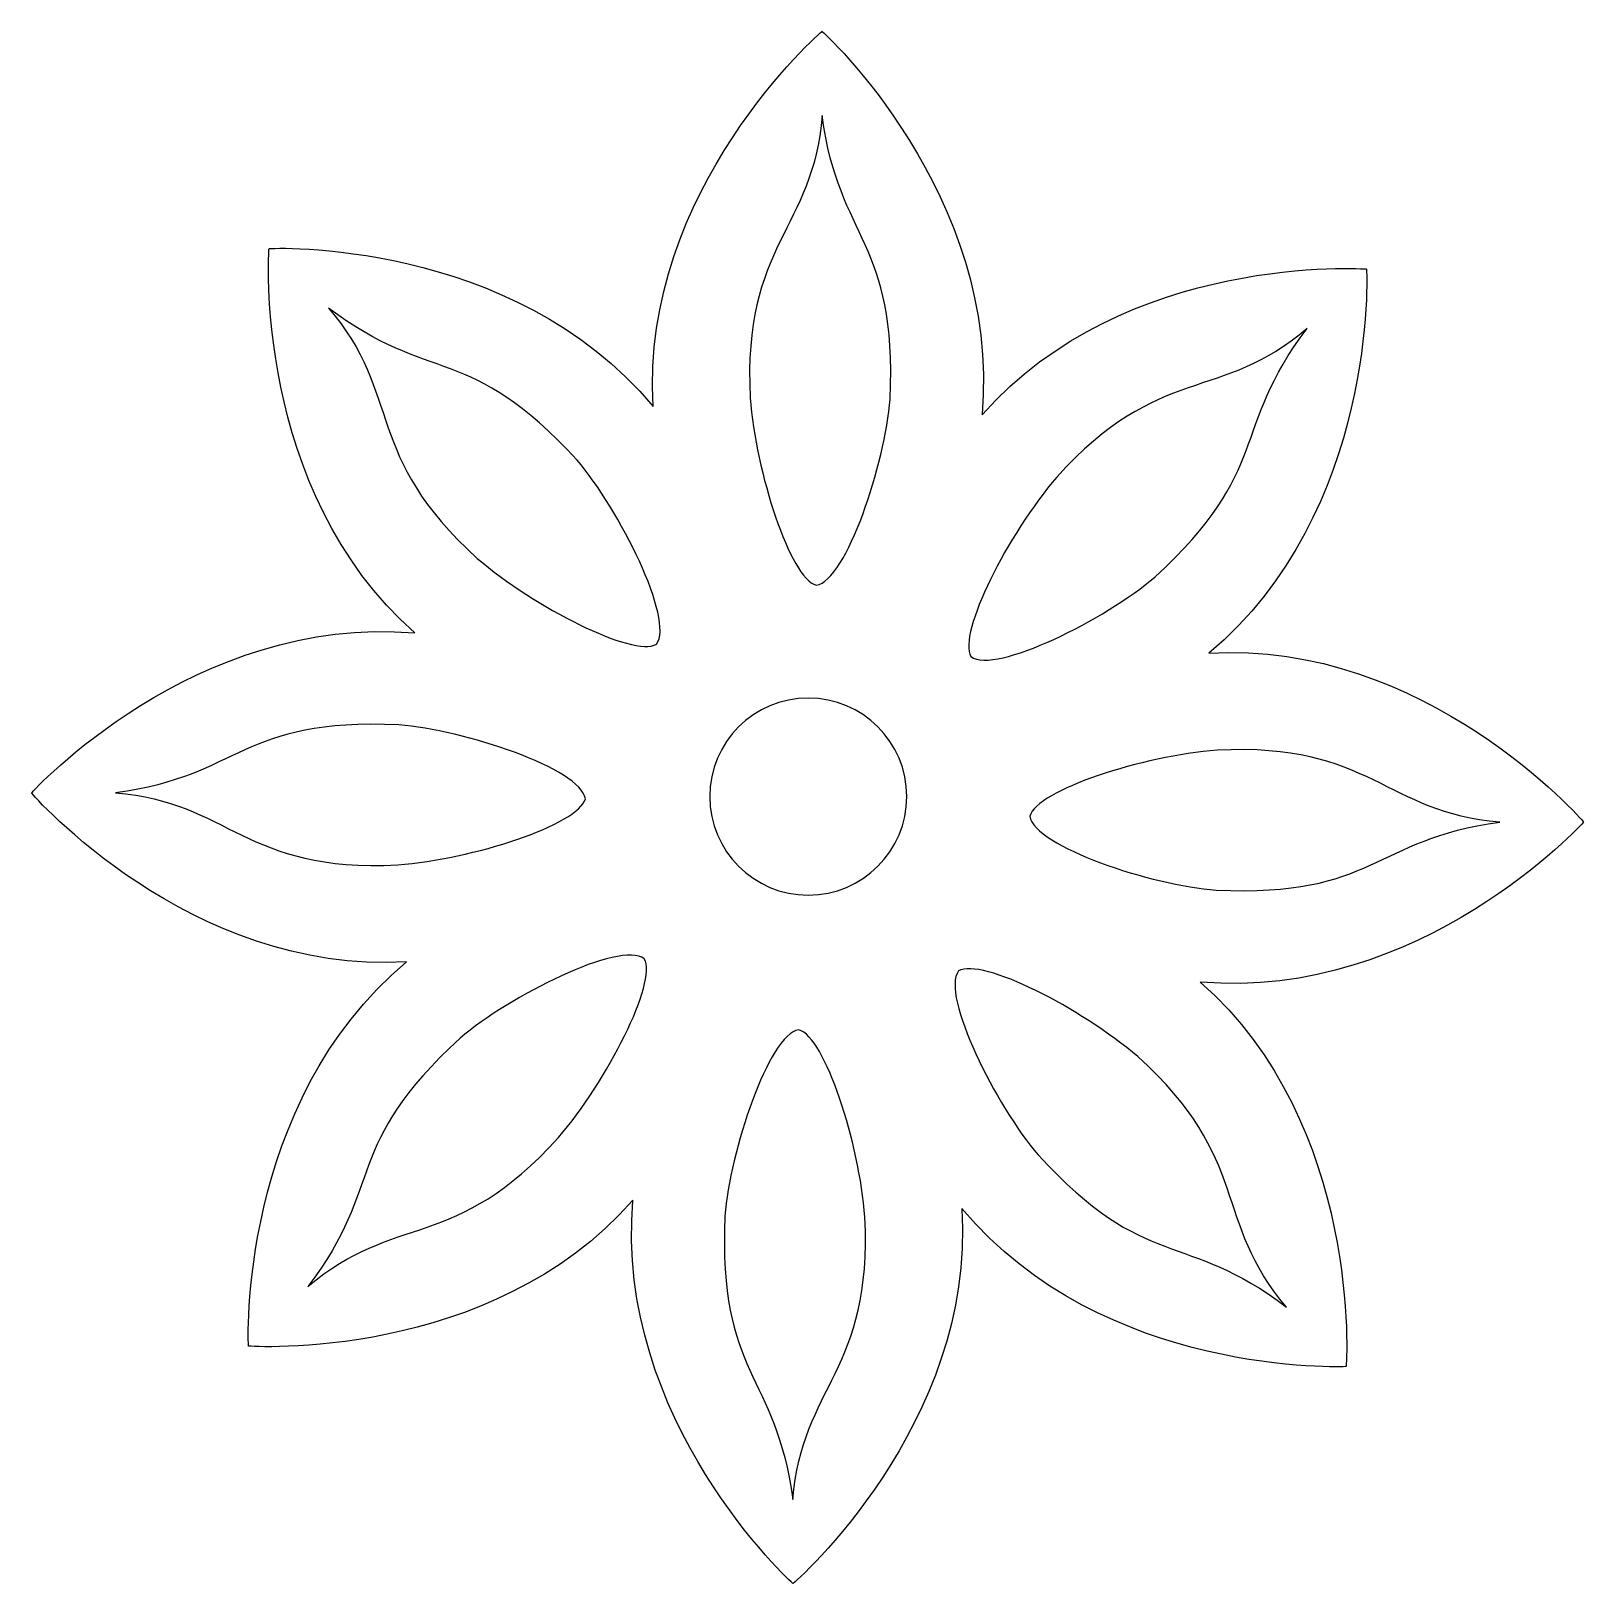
# Model space of a CAD drawing. Header units: centimetres. Extents: x -9.4 to 9.4, y -9.4 to 9.4.
import ezdxf

# ---------------------------------------------------------------- set-up
doc = ezdxf.new("R2010")
doc.units = ezdxf.units.CM
doc.header["$MEASUREMENT"] = 0
doc.layers.add('Camada 1', color=7, linetype='Continuous')

msp = doc.modelspace()

# ---------------------------------------------------------------- linework, layer by layer
at = {"layer": 'Camada 1'}
for points, knots in [([(9.35249, -0.17533), (9.35656, -0.17041), (7.43717, 2.02526), (4.83441, 1.8585), (4.83441, 1.8585), (6.87395, 3.56289), (6.74235, 6.48855), (6.73581, 6.48855), (6.73581, 6.48855), (6.73581, 6.49509), (3.8273, 6.69045), (2.10248, 4.73182), (2.10248, 4.73182), (2.33958, 7.38038), (0.1782, 9.357), (0.17494, 9.35372), (0.17494, 9.35372), (0.1692, 9.357), (-2.02647, 7.43679), (-1.85971, 4.83321), (-1.85971, 4.83321), (-3.56656, 6.87357), (-6.49058, 6.74115), (-6.49058, 6.73543), (-6.49058, 6.73543), (-6.4955, 6.73543), (-6.69169, 3.82774), (-4.73306, 2.10292), (-4.73306, 2.10292), (-7.38161, 2.33914), (-9.35903, 0.17699), (-9.35249, 0.17371), (-9.35249, 0.17371), (-9.35903, 0.17207), (-7.43802, -2.0236), (-4.83526, -1.86091), (-4.83526, -1.86091), (-6.8748, -3.56776), (-6.74238, -6.49099), (-6.73828, -6.49099), (-6.73828, -6.49099), (-6.73828, -6.49671), (-3.82733, -6.69125), (-2.10495, -4.73344), (-2.10495, -4.73344), (-2.33956, -7.38282), (-0.17902, -9.35777), (-0.17495, -9.3537), (-0.17495, -9.3537), (-0.17088, -9.35777), (2.024, -7.43759), (1.85967, -4.83401), (1.85967, -4.83401), (3.5657, -6.87355), (6.48811, -6.74113), (6.48975, -6.73785), (6.48975, -6.73785), (6.49547, -6.73785), (6.69083, -3.82772), (4.73302, -2.10373), (4.73302, -2.10373), (7.37915, -2.33914), (9.35659, -0.18025), (9.35249, -0.17533)], [0, 0, 0, 0, 0.05882353, 0.05882353, 0.05882353, 0.05882353, 0.11764706, 0.11764706, 0.11764706, 0.11764706, 0.17647059, 0.17647059, 0.17647059, 0.17647059, 0.23529412, 0.23529412, 0.23529412, 0.23529412, 0.29411765, 0.29411765, 0.29411765, 0.29411765, 0.35294118, 0.35294118, 0.35294118, 0.35294118, 0.41176471, 0.41176471, 0.41176471, 0.41176471, 0.47058824, 0.47058824, 0.47058824, 0.47058824, 0.52941176, 0.52941176, 0.52941176, 0.52941176, 0.58823529, 0.58823529, 0.58823529, 0.58823529, 0.64705882, 0.64705882, 0.64705882, 0.64705882, 0.70588235, 0.70588235, 0.70588235, 0.70588235, 0.76470588, 0.76470588, 0.76470588, 0.76470588, 0.82352941, 0.82352941, 0.82352941, 0.82352941, 0.88235294, 0.88235294, 0.88235294, 0.88235294, 1, 1, 1, 1]), ([(0.17494, 8.33844), (0.38502, 6.80489), (1.07659, 6.8564), (0.99483, 4.9223), (0.99483, 4.9223), (0.93681, 4.1539), (0.46757, 2.72824), (0.10461, 2.67919), (0.10461, 2.67919), (-0.21011, 2.76013), (-0.62456, 4.04187), (-0.6916, 4.93619), (-0.6916, 4.93619), (-0.78719, 6.78774), (0.07194, 6.96922), (0.17494, 8.33844)], [0, 0, 0, 0, 0.2, 0.2, 0.2, 0.2, 0.4, 0.4, 0.4, 0.4, 0.6, 0.6, 0.6, 0.6, 1, 1, 1, 1]), ([(-5.77448, 6.01934), (-4.54094, 5.08499), (-4.08644, 5.61061), (-2.7777, 4.18416), (-2.7777, 4.18416), (-2.27497, 3.60131), (-1.59893, 2.25905), (-1.8221, 1.96722), (-1.8221, 1.96722), (-2.10087, 1.80537), (-3.30168, 2.41601), (-3.98099, 3.00129), (-3.98099, 3.00129), (-5.35675, 4.243), (-4.87773, 4.9787), (-5.77448, 6.01934)], [0, 0, 0, 0, 0.2, 0.2, 0.2, 0.2, 0.4, 0.4, 0.4, 0.4, 0.6, 0.6, 0.6, 0.6, 1, 1, 1, 1]), ([(3.00252, 3.98059), (4.24339, 5.35719), (4.97912, 4.87734), (6.02054, 5.77325), (6.02054, 5.77325), (5.08373, 4.53807), (5.60935, 4.08685), (4.18536, 2.77729), (4.18536, 2.77729), (3.60169, 2.27373), (2.25943, 1.5977), (1.96842, 1.81841), (1.96842, 1.81841), (1.80496, 2.09964), (2.41721, 3.29884), (3.00252, 3.98059)], [0, 0, 0, 0, 0.2, 0.2, 0.2, 0.2, 0.4, 0.4, 0.4, 0.4, 0.6, 0.6, 0.6, 0.6, 1, 1, 1, 1]), ([(-1.1789, 0.1309), (-1.1789, 0.78659), (-0.64735, 1.31814), (0.00834, 1.31814), (0.00834, 1.31814), (0.66403, 1.31814), (1.19558, 0.78659), (1.19558, 0.1309), (1.19558, 0.1309), (1.19558, -0.52479), (0.66403, -1.05634), (0.00834, -1.05634), (0.00834, -1.05634), (-0.64735, -1.05634), (-1.1789, -0.52479), (-1.1789, 0.1309)], [0, 0, 0, 0, 0.2, 0.2, 0.2, 0.2, 0.4, 0.4, 0.4, 0.4, 0.6, 0.6, 0.6, 0.6, 1, 1, 1, 1]), ([(-4.93742, -0.69198), (-6.78976, -0.78842), (-6.97124, 0.07071), (-8.34046, 0.17535), (-8.34046, 0.17535), (-6.80529, 0.38379), (-6.85842, 1.07782), (-4.92514, 0.99609), (-4.92514, 0.99609), (-4.15346, 0.93886), (-2.72947, 0.46719), (-2.67877, 0.10505), (-2.67877, 0.10505), (-2.76217, -0.21049), (-4.04312, -0.62329), (-4.93742, -0.69198)], [0, 0, 0, 0, 0.2, 0.2, 0.2, 0.2, 0.4, 0.4, 0.4, 0.4, 0.6, 0.6, 0.6, 0.6, 1, 1, 1, 1]), ([(4.92517, -0.99688), (4.15267, -0.94047), (2.72865, -0.46962), (2.6788, -0.10502), (2.6788, -0.10502), (2.76138, 0.20806), (4.04312, 0.62415), (4.93742, 0.68952), (4.93742, 0.68952), (6.78895, 0.78599), (6.97043, -0.07235), (8.34128, -0.17535), (8.34128, -0.17535), (6.80365, -0.38625), (6.85766, -1.08025), (4.92517, -0.99688)], [0, 0, 0, 0, 0.2, 0.2, 0.2, 0.2, 0.4, 0.4, 0.4, 0.4, 0.6, 0.6, 0.6, 0.6, 1, 1, 1, 1]), ([(-3.00331, -3.97895), (-4.24421, -5.35798), (-4.97909, -4.87898), (-6.02133, -5.7741), (-6.02133, -5.7741), (-5.08455, -4.5381), (-5.61178, -4.0877), (-4.18615, -2.77894), (-4.18615, -2.77894), (-3.60248, -2.27541), (-2.26022, -1.59935), (-1.96839, -1.82334), (-1.96839, -1.82334), (-1.80576, -2.10208), (-2.41803, -3.29884), (-3.00331, -3.97895)], [0, 0, 0, 0, 0.2, 0.2, 0.2, 0.2, 0.4, 0.4, 0.4, 0.4, 0.6, 0.6, 0.6, 0.6, 1, 1, 1, 1]), ([(5.77204, -6.02257), (4.53932, -5.08579), (4.08646, -5.61302), (2.77852, -4.18739), (2.77852, -4.18739), (2.27496, -3.60211), (1.59893, -2.26149), (1.81964, -1.96965), (1.81964, -1.96965), (2.10084, -1.80616), (3.30006, -2.41926), (3.97935, -3.00293), (3.97935, -3.00293), (5.35599, -4.24544), (4.87693, -4.98034), (5.77204, -6.02257)], [0, 0, 0, 0, 0.2, 0.2, 0.2, 0.2, 0.4, 0.4, 0.4, 0.4, 0.6, 0.6, 0.6, 0.6, 1, 1, 1, 1]), ([(-0.17738, -8.34172), (-0.38503, -6.80489), (-1.07903, -6.85722), (-0.99566, -4.92473), (-0.99566, -4.92473), (-0.93925, -4.15633), (-0.4684, -2.7307), (-0.10626, -2.67918), (-0.10626, -2.67918), (0.20928, -2.7634), (0.62373, -4.0435), (0.69077, -4.93862), (0.69077, -4.93862), (0.78475, -6.78856), (-0.07191, -6.97163), (-0.17738, -8.34172)], [0, 0, 0, 0, 0.2, 0.2, 0.2, 0.2, 0.4, 0.4, 0.4, 0.4, 0.6, 0.6, 0.6, 0.6, 1, 1, 1, 1])]:
    msp.add_open_spline(points, degree=3, knots=knots, dxfattribs=at)

doc.saveas('drawing.dxf')
